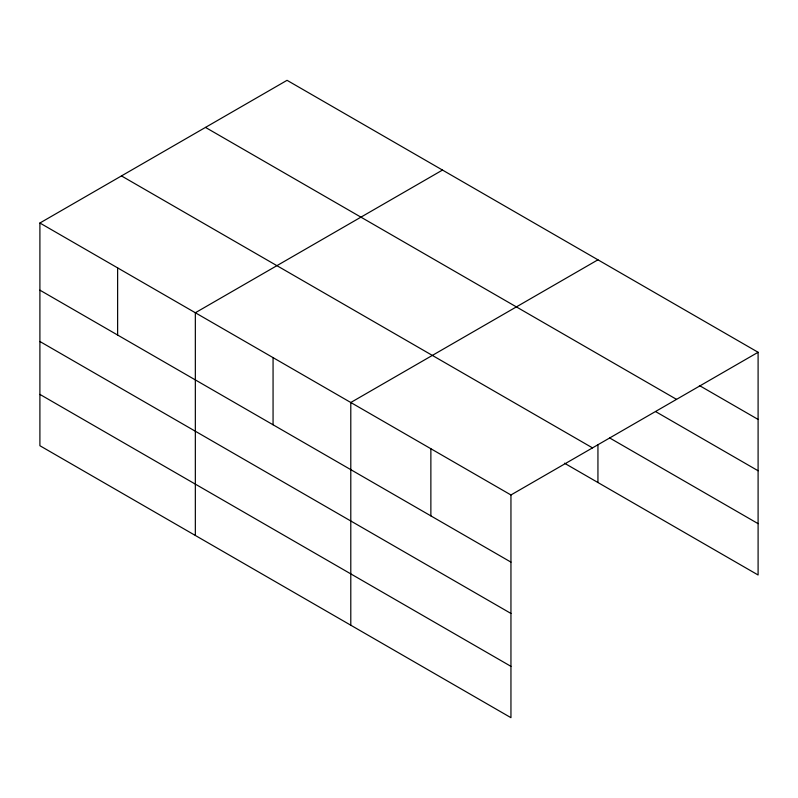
<?xml version="1.0" encoding="UTF-8"?>
<svg xmlns="http://www.w3.org/2000/svg" width="798" height="798" viewBox="0 0 798 798"><rect width="100%" height="100%" fill="white"/><g stroke="black" fill="none" stroke-linecap="round" stroke-linejoin="round"><path stroke-width="1.2" d="M39.9 223.011L510.949 494.969L510.949 717.681L39.9 445.723L39.9 223.011L287.051 80.319L758.1 352.277L758.1 574.989L564.485 463.209M442.501 170.064L195.34 312.756L195.34 535.468M597.941 259.809L350.791 402.501L350.791 625.213M510.949 494.969L758.1 352.277M699.377 385.524L758.1 419.429M205.495 127.411L676.534 399.359M655.597 411.578L758.1 470.76M609.692 437.972L758.1 523.658M121.466 175.919L592.505 447.877M39.9 290.163L510.949 562.121M39.9 341.494L510.949 613.453M39.9 394.392L510.949 666.35M597.941 444.636L597.941 482.521M430.87 448.735L430.87 515.887M273.066 357.624L273.066 424.775M117.625 267.879L117.625 335.03"/></g></svg>
